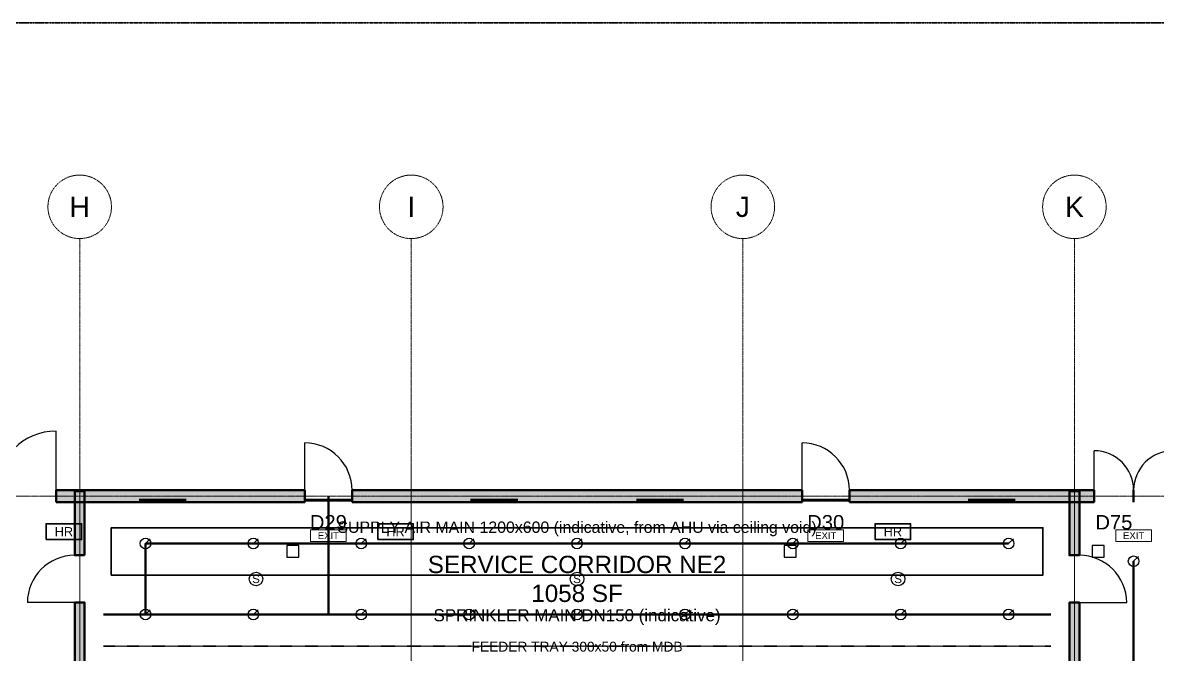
# Model space of a CAD drawing. Header units: inches. Extents: x -108 to 4832, y -12 to 3555.
# Drawn here: x 2471 to 3602, y 2913 to 3543 of the extents above; entities that cross this region are included whole.
import ezdxf
from ezdxf.enums import TextEntityAlignment as Align

# ---------------------------------------------------------------- set-up
doc = ezdxf.new("R2010")
doc.units = ezdxf.units.IN
doc.header["$LTSCALE"] = 0.03937
doc.header["$MEASUREMENT"] = 0
for name, pattern in [('CENTER', [5.08, 3.175, -0.635, 0.635, -0.635]), ('DASHED', [1.524, 1.27, -0.254]), ('PHANTOM', [6.35, 3.175, -0.635, 0.635, -0.635, 0.635, -0.635])]:
    doc.linetypes.add(name, pattern=pattern)
for name, color, linetype, lineweight in [('A-ANNO-SYMB', 2, 'Continuous', 18), ('A-AREA-IDEN', 2, 'Continuous', 18), ('A-DOOR', 3, 'Continuous', 25), ('A-WALL', 7, 'Continuous', 50), ('A-WALL-PATT', 8, 'Continuous', 9), ('C-PROP-LINE', 1, 'PHANTOM', 35), ('E-ANNO-TEXT', 52, 'Continuous', 18), ('E-FALM', 230, 'Continuous', 25), ('E-LITE', 2, 'Continuous', 18), ('E-LITE-EMER', 40, 'Continuous', 18), ('E-TRAY', 210, 'DASHED', 35), ('FP-ANNO-TEXT', 14, 'Continuous', 18), ('FP-HOSE', 20, 'Continuous', 35), ('FP-SPRK-HEAD', 1, 'Continuous', 25), ('FP-SPRK-PIPE', 12, 'Continuous', 50), ('M-ANNO-TEXT', 150, 'Continuous', 18), ('M-HVAC-SAD', 5, 'Continuous', 35), ('S-GRID', 1, 'CENTER', 13)]:
    doc.layers.add(name, color=color, linetype=linetype, lineweight=lineweight)
doc.styles.add('NCS-ARIAL', font='arial.ttf')

msp = doc.modelspace()

# ---------------------------------------------------------------- hatches: boundary and pattern name
at = {"layer": 'A-WALL-PATT'}
for points in [[(2503.93701, 3064.96063), (2751.9685, 3064.96063), (2751.9685, 3076.77165), (2503.93701, 3076.77165)], [(2532.48031, 3011.81102), (2532.48031, 3075.7874), (2522.6378, 3075.7874), (2522.6378, 3011.81102)], [(2799.2126, 3064.96063), (3248.0315, 3064.96063), (3248.0315, 3076.77165), (2799.2126, 3076.77165)], [(3295.27559, 3064.96063), (3539.37008, 3064.96063), (3539.37008, 3076.77165), (3295.27559, 3076.77165)], [(3524.6063, 3011.81102), (3524.6063, 3075.7874), (3514.76378, 3075.7874), (3514.76378, 3011.81102)], [(2532.48031, 2073.8189), (2532.48031, 2964.56693), (2522.6378, 2964.56693), (2522.6378, 2073.8189)], [(3524.6063, 2073.8189), (3524.6063, 2964.56693), (3514.76378, 2964.56693), (3514.76378, 2073.8189)]]:
    msp.add_hatch(color=256, dxfattribs=at).paths.add_polyline_path(points)

# ---------------------------------------------------------------- linework, layer by layer
at = {"layer": 'A-DOOR'}
for p, q in [((2503.93701, 3076.77165), (2503.93701, 3135.82677)), ((2751.9685, 3076.77165), (2751.9685, 3124.01575)), ((3248.0315, 3076.77165), (3248.0315, 3124.01575)), ((3539.37008, 3076.77165), (3539.37008, 3116.14173)), ((2522.6378, 2964.56693), (2475.3937, 2964.56693)), ((3524.6063, 2964.56693), (3571.85039, 2964.56693))]:
    msp.add_line(p, q, dxfattribs=at)
for centre, radius, start, end in [((2503.93701, 3076.77165), 59.05512, 90, 180), ((2751.9685, 3076.77165), 47.24409, 0, 90), ((3248.0315, 3076.77165), 47.24409, 0, 90), ((3539.37008, 3076.77165), 39.37008, 0, 90), ((3618.11024, 3076.77165), 39.37008, 90, 180), ((2522.6378, 2964.56693), 47.24409, 90, 180), ((3524.6063, 2964.56693), 47.24409, 0, 90)]:
    msp.add_arc(centre, radius, start, end, dxfattribs=at)
at = {"layer": 'A-WALL'}
for p, q in [((2503.93701, 3064.96063), (2503.93701, 3076.77165)), ((2751.9685, 3064.96063), (2751.9685, 3076.77165)), ((2799.2126, 3064.96063), (2799.2126, 3076.77165)), ((3248.0315, 3064.96063), (3248.0315, 3076.77165)), ((3295.27559, 3064.96063), (3295.27559, 3076.77165)), ((3539.37008, 3064.96063), (3539.37008, 3076.77165)), ((3578.74016, 3064.96063), (3578.74016, 3076.77165)), ((3578.74016, 3064.96063), (3578.74016, 3076.77165)), ((2532.48031, 3011.81102), (2522.6378, 3011.81102)), ((3524.6063, 3011.81102), (3514.76378, 3011.81102)), ((2532.48031, 2964.56693), (2522.6378, 2964.56693)), ((3524.6063, 2964.56693), (3514.76378, 2964.56693))]:
    msp.add_line(p, q, dxfattribs=at)
for points in [[(2503.93701, 3064.96063), (2751.9685, 3064.96063), (2751.9685, 3076.77165), (2503.93701, 3076.77165)], [(2532.48031, 3011.81102), (2532.48031, 3075.7874), (2522.6378, 3075.7874), (2522.6378, 3011.81102)], [(2799.2126, 3064.96063), (3248.0315, 3064.96063), (3248.0315, 3076.77165), (2799.2126, 3076.77165)], [(3295.27559, 3064.96063), (3539.37008, 3064.96063), (3539.37008, 3076.77165), (3295.27559, 3076.77165)], [(3524.6063, 3011.81102), (3524.6063, 3075.7874), (3514.76378, 3075.7874), (3514.76378, 3011.81102)], [(2532.48031, 2073.8189), (2532.48031, 2964.56693), (2522.6378, 2964.56693), (2522.6378, 2073.8189)], [(3524.6063, 2073.8189), (3524.6063, 2964.56693), (3514.76378, 2964.56693), (3514.76378, 2073.8189)]]:
    msp.add_lwpolyline(points, close=True, dxfattribs=at)
at = {"layer": 'C-PROP-LINE'}
msp.add_lwpolyline([(0, 0), (4724.40945, 0), (4724.40945, 3543.30709), (0, 3543.30709)], close=True, dxfattribs=at)
at = {"layer": 'E-FALM'}
for points in [[(2734.25197, 3009.84252), (2746.06299, 3009.84252), (2746.06299, 3021.65354), (2734.25197, 3021.65354)], [(3230.31496, 3009.84252), (3242.12598, 3009.84252), (3242.12598, 3021.65354), (3230.31496, 3021.65354)], [(3537.40157, 3009.84252), (3549.2126, 3009.84252), (3549.2126, 3021.65354), (3537.40157, 3021.65354)]]:
    msp.add_lwpolyline(points, close=True, dxfattribs=at)
for centre in [(2703.41207, 2988.18898), (3023.62205, 2988.18898), (3343.83202, 2988.18898)]:
    msp.add_circle(centre, 6.80315, dxfattribs=at)
at = {"layer": 'E-LITE', "const_width": 3.02362}
for points in [[(2586.61417, 3066.92913), (2633.85827, 3066.92913)], [(2751.9685, 3066.92913), (2799.2126, 3066.92913)], [(2917.32283, 3066.92913), (2964.56693, 3066.92913)], [(3082.67717, 3066.92913), (3129.92126, 3066.92913)], [(3248.0315, 3066.92913), (3295.27559, 3066.92913)], [(3413.38583, 3066.92913), (3460.62992, 3066.92913)]]:
    msp.add_lwpolyline(points, dxfattribs=at)
at = {"layer": 'E-LITE-EMER'}
for points in [[(2757.87402, 3025.59055), (2793.30709, 3025.59055), (2793.30709, 3037.40157), (2757.87402, 3037.40157)], [(3253.93701, 3025.59055), (3289.37008, 3025.59055), (3289.37008, 3037.40157), (3253.93701, 3037.40157)], [(3561.02362, 3025.59055), (3596.45669, 3025.59055), (3596.45669, 3037.40157), (3561.02362, 3037.40157)]]:
    msp.add_lwpolyline(points, close=True, dxfattribs=at)
at = {"layer": 'E-TRAY'}
msp.add_line((2551.1811, 2921.25984), (3496.06299, 2921.25984), dxfattribs=at)
at = {"layer": 'FP-HOSE'}
for points in [[(2494.09449, 3027.55906), (2529.52756, 3027.55906), (2529.52756, 3043.30709), (2494.09449, 3043.30709)], [(2824.80315, 3027.55906), (2860.23622, 3027.55906), (2860.23622, 3043.30709), (2824.80315, 3043.30709)], [(3320.86614, 3027.55906), (3356.29921, 3027.55906), (3356.29921, 3043.30709), (3320.86614, 3043.30709)]]:
    msp.add_lwpolyline(points, close=True, dxfattribs=at)
at = {"layer": 'FP-SPRK-HEAD'}
for p, q in [((2593.17585, 3023.62205), (2597.93806, 3028.38425)), ((2700.7874, 3023.62205), (2705.54961, 3028.38425)), ((2808.39895, 3023.62205), (2813.16115, 3028.38425)), ((2916.0105, 3023.62205), (2920.7727, 3028.38425)), ((3023.62205, 3023.62205), (3028.38425, 3028.38425)), ((3131.2336, 3023.62205), (3135.9958, 3028.38425)), ((3238.84514, 3023.62205), (3243.60735, 3028.38425)), ((3346.45669, 3023.62205), (3351.2189, 3028.38425)), ((3454.06824, 3023.62205), (3458.83045, 3028.38425)), ((3578.74016, 3005.90551), (3583.50236, 3010.66772)), ((2593.17585, 2952.75591), (2597.93806, 2957.51811)), ((2700.7874, 2952.75591), (2705.54961, 2957.51811)), ((2808.39895, 2952.75591), (2813.16115, 2957.51811)), ((2916.0105, 2952.75591), (2920.7727, 2957.51811)), ((3023.62205, 2952.75591), (3028.38425, 2957.51811)), ((3131.2336, 2952.75591), (3135.9958, 2957.51811)), ((3238.84514, 2952.75591), (3243.60735, 2957.51811)), ((3346.45669, 2952.75591), (3351.2189, 2957.51811)), ((3454.06824, 2952.75591), (3458.83045, 2957.51811))]:
    msp.add_line(p, q, dxfattribs=at)
for centre in [(2593.17585, 3023.62205), (2700.7874, 3023.62205), (2808.39895, 3023.62205), (2916.0105, 3023.62205), (3023.62205, 3023.62205), (3131.2336, 3023.62205), (3238.84514, 3023.62205), (3346.45669, 3023.62205), (3454.06824, 3023.62205), (3578.74016, 3005.90551), (2593.17585, 2952.75591), (2700.7874, 2952.75591), (2808.39895, 2952.75591), (2916.0105, 2952.75591), (3023.62205, 2952.75591), (3131.2336, 2952.75591), (3238.84514, 2952.75591), (3346.45669, 2952.75591), (3454.06824, 2952.75591)]:
    msp.add_circle(centre, 5.29134, dxfattribs=at)
at = {"layer": 'FP-SPRK-PIPE'}
for p, q in [((2775.59055, 2952.75591), (2775.59055, 3070.86614)), ((2593.17585, 3023.62205), (2700.7874, 3023.62205)), ((2593.17585, 2952.75591), (2593.17585, 3023.62205)), ((2700.7874, 3023.62205), (2808.39895, 3023.62205)), ((2808.39895, 3023.62205), (2916.0105, 3023.62205)), ((2916.0105, 3023.62205), (3023.62205, 3023.62205)), ((3023.62205, 3023.62205), (3131.2336, 3023.62205)), ((3131.2336, 3023.62205), (3238.84514, 3023.62205)), ((3238.84514, 3023.62205), (3346.45669, 3023.62205)), ((3346.45669, 3023.62205), (3454.06824, 3023.62205)), ((3578.74016, 2899.6063), (3578.74016, 3005.90551)), ((2551.1811, 2952.75591), (3496.06299, 2952.75591)), ((2593.17585, 2952.75591), (2700.7874, 2952.75591)), ((2593.17585, 2952.75591), (2775.59055, 2952.75591)), ((2700.7874, 2952.75591), (2808.39895, 2952.75591)), ((2808.39895, 2952.75591), (2916.0105, 2952.75591)), ((2916.0105, 2952.75591), (3023.62205, 2952.75591)), ((3023.62205, 2952.75591), (3131.2336, 2952.75591)), ((3131.2336, 2952.75591), (3238.84514, 2952.75591)), ((3238.84514, 2952.75591), (3346.45669, 2952.75591)), ((3346.45669, 2952.75591), (3454.06824, 2952.75591))]:
    msp.add_line(p, q, dxfattribs=at)
at = {"layer": 'M-HVAC-SAD'}
msp.add_lwpolyline([(2559.05512, 2992.12598), (3488.18898, 2992.12598), (3488.18898, 3039.37008), (2559.05512, 3039.37008)], close=True, dxfattribs=at)
at = {"layer": 'S-GRID'}
for p, q in [((2527.55906, 357.16535), (2527.55906, 3327.87402)), ((2858.26772, 357.16535), (2858.26772, 3327.87402)), ((3188.97638, 357.16535), (3188.97638, 3327.87402)), ((3519.68504, 357.16535), (3519.68504, 3327.87402)), ((-44.40945, 3070.86614), (4768.8189, 3070.86614))]:
    msp.add_line(p, q, dxfattribs=at)
for centre in [(2527.55906, 3359.55402), (2858.26772, 3359.55402), (3188.97638, 3359.55402), (3519.68504, 3359.55402)]:
    msp.add_circle(centre, 31.68, dxfattribs=at)

# ---------------------------------------------------------------- texts
at = {"layer": 'A-ANNO-SYMB', "style": 'NCS-ARIAL'}
for s, p in [('D29', (2775.59055, 3044.80063)), ('D30', (3271.65354, 3044.80063)), ('D75', (3559.05512, 3044.80063))]:
    msp.add_text(s, height=14.4, dxfattribs=at).set_placement(p, align=Align.MIDDLE_CENTER)
at = {"layer": 'A-AREA-IDEN', "insert": (3023.62205, 2988.18898), "char_height": 17.28, "attachment_point": 5, "style": 'NCS-ARIAL'}
msp.add_mtext('SERVICE CORRIDOR NE2\\P1058 SF', dxfattribs=at)
at = {"layer": 'E-ANNO-TEXT', "style": 'NCS-ARIAL'}
for s, height, p in [('EXIT', 6.80315, (2775.59055, 3031.49606)), ('EXIT', 6.80315, (3271.65354, 3031.49606)), ('EXIT', 6.80315, (3578.74016, 3031.49606)), ('FEEDER TRAY 300x50 from MDB', 9.8267717, (3023.62205, 2920.66464))]:
    msp.add_text(s, height=height, dxfattribs=at).set_placement(p, align=Align.MIDDLE_CENTER)
at = {"layer": 'E-FALM', "style": 'NCS-ARIAL'}
for p in [(2703.41207, 2988.18898), (3023.62205, 2988.18898), (3343.83202, 2988.18898)]:
    msp.add_text('S', height=8.16378, dxfattribs=at).set_placement(p, align=Align.MIDDLE_CENTER)
at = {"layer": 'FP-ANNO-TEXT', "style": 'NCS-ARIAL'}
for s, height, p in [('HR', 9.070866, (2511.81102, 3035.43307)), ('HR', 9.070866, (2842.51969, 3035.43307)), ('HR', 9.070866, (3338.58268, 3035.43307)), ('SPRINKLER MAIN DN150 (indicative)', 12.0944882, (3023.62205, 2952.0119))]:
    msp.add_text(s, height=height, dxfattribs=at).set_placement(p, align=Align.MIDDLE_CENTER)
at = {"layer": 'M-ANNO-TEXT', "style": 'NCS-ARIAL'}
msp.add_text('SUPPLY AIR MAIN 1200x600 (indicative, from AHU via ceiling void)', height=11.3385827, dxfattribs=at).set_placement((3023.62205, 3039.876), align=Align.MIDDLE_CENTER)
at = {"layer": 'S-GRID', "style": 'NCS-ARIAL'}
for s, p in [('H', (2527.55906, 3359.55402)), ('I', (2858.26772, 3359.55402)), ('J', (3188.97638, 3359.55402)), ('K', (3519.68504, 3359.55402))]:
    msp.add_text(s, height=20.16, dxfattribs=at).set_placement(p, align=Align.MIDDLE_CENTER)

doc.saveas('drawing.dxf')
